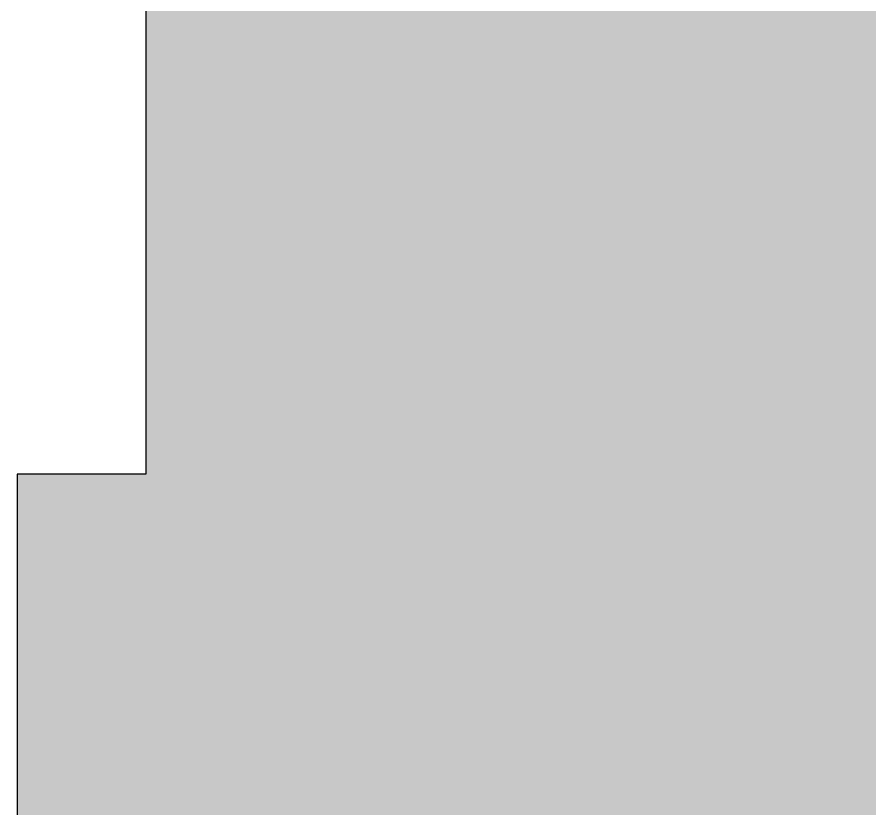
# Model space of a CAD drawing. Header units: inches. Extents: x -4169 to -1846, y 9706 to 12377.
# Drawn here: x -3182.424 to -3178.284, y 10355.102 to 10358.946 of the extents above; entities that cross this region are included whole.
import ezdxf

# ---------------------------------------------------------------- set-up
doc = ezdxf.new("R2010")
doc.units = ezdxf.units.IN
doc.header["$MEASUREMENT"] = 0
for name, color, linetype, lineweight in [('A-DOOR', 31, 'Continuous', 18), ('A-DOOR-FRAM', 31, 'Continuous', 30), ('I-WALL-2', 2, 'Continuous', 5)]:
    doc.layers.add(name, color=color, linetype=linetype, lineweight=lineweight)

# ---------------------------------------------------------------- blocks, each defined once
blk = doc.blocks.new('HOLLOW METAL - UNIT DOOR-2125827-ENLARGED RCP - 1ST FLOOR PLAN')
at = {"layer": 'A-DOOR-FRAM'}
for p, q in [((-17.375, 1.8125), (-17.375, -2.3125)), ((-18, -2.3125), (-18, -4.25)), ((-17.375, -2.3125), (-18, -2.3125))]:
    blk.add_line(p, q, dxfattribs=at)

msp = doc.modelspace()

# ---------------------------------------------------------------- hatches: boundary and pattern name
at = {"layer": 'I-WALL-2'}
msp.add_hatch(color=256, dxfattribs=at).paths.add_polyline_path([(-3146.4237, 10354.7894), (-3146.4237, 10356.7269), (-3147.0487, 10356.7269), (-3147.0487, 10360.8519), (-3146.4237, 10360.8519), (-3146.4237, 10362.7894), (-3182.4237, 10362.7894), (-3182.4237, 10360.8519), (-3181.7987, 10360.8519), (-3181.7987, 10356.7269), (-3182.4237, 10356.7269), (-3182.4237, 10354.7894), (-3147.0487, 10354.7894)], flags=0)

# ---------------------------------------------------------------- block references
at = {"layer": 'A-DOOR'}
msp.add_blockref('HOLLOW METAL - UNIT DOOR-2125827-ENLARGED RCP - 1ST FLOOR PLAN', (-3164.4237, 10359.0394), dxfattribs=at)

doc.saveas('drawing.dxf')
